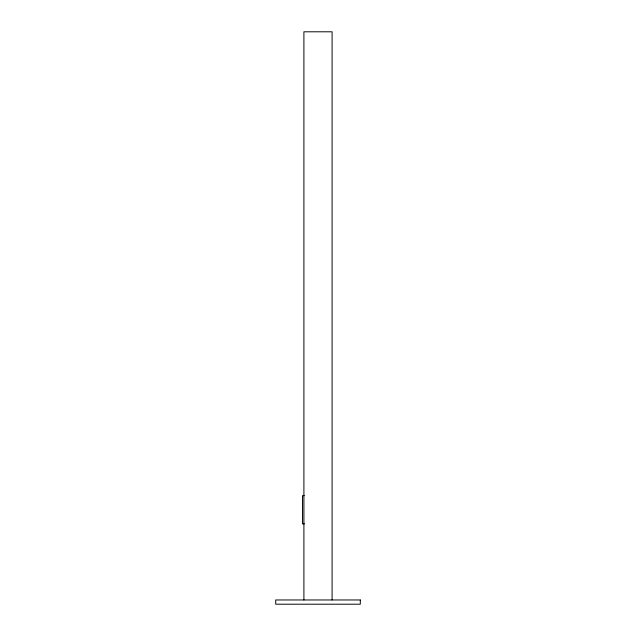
<?xml version="1.0" encoding="UTF-8"?>
<svg xmlns="http://www.w3.org/2000/svg" width="636" height="636" viewBox="0 0 636 636"><rect width="100%" height="100%" fill="white"/><g stroke="black" fill="none" stroke-linecap="round" stroke-linejoin="round"><path stroke-width="0.95" d="M304.254 495.643L302.49 495.643L302.49 523.841L304.437 523.841M332.095 599.971L332.095 31.8L303.905 31.8L303.905 599.971M360.294 599.971L275.706 599.971L275.706 604.2L360.294 604.2L360.294 599.971"/></g></svg>
